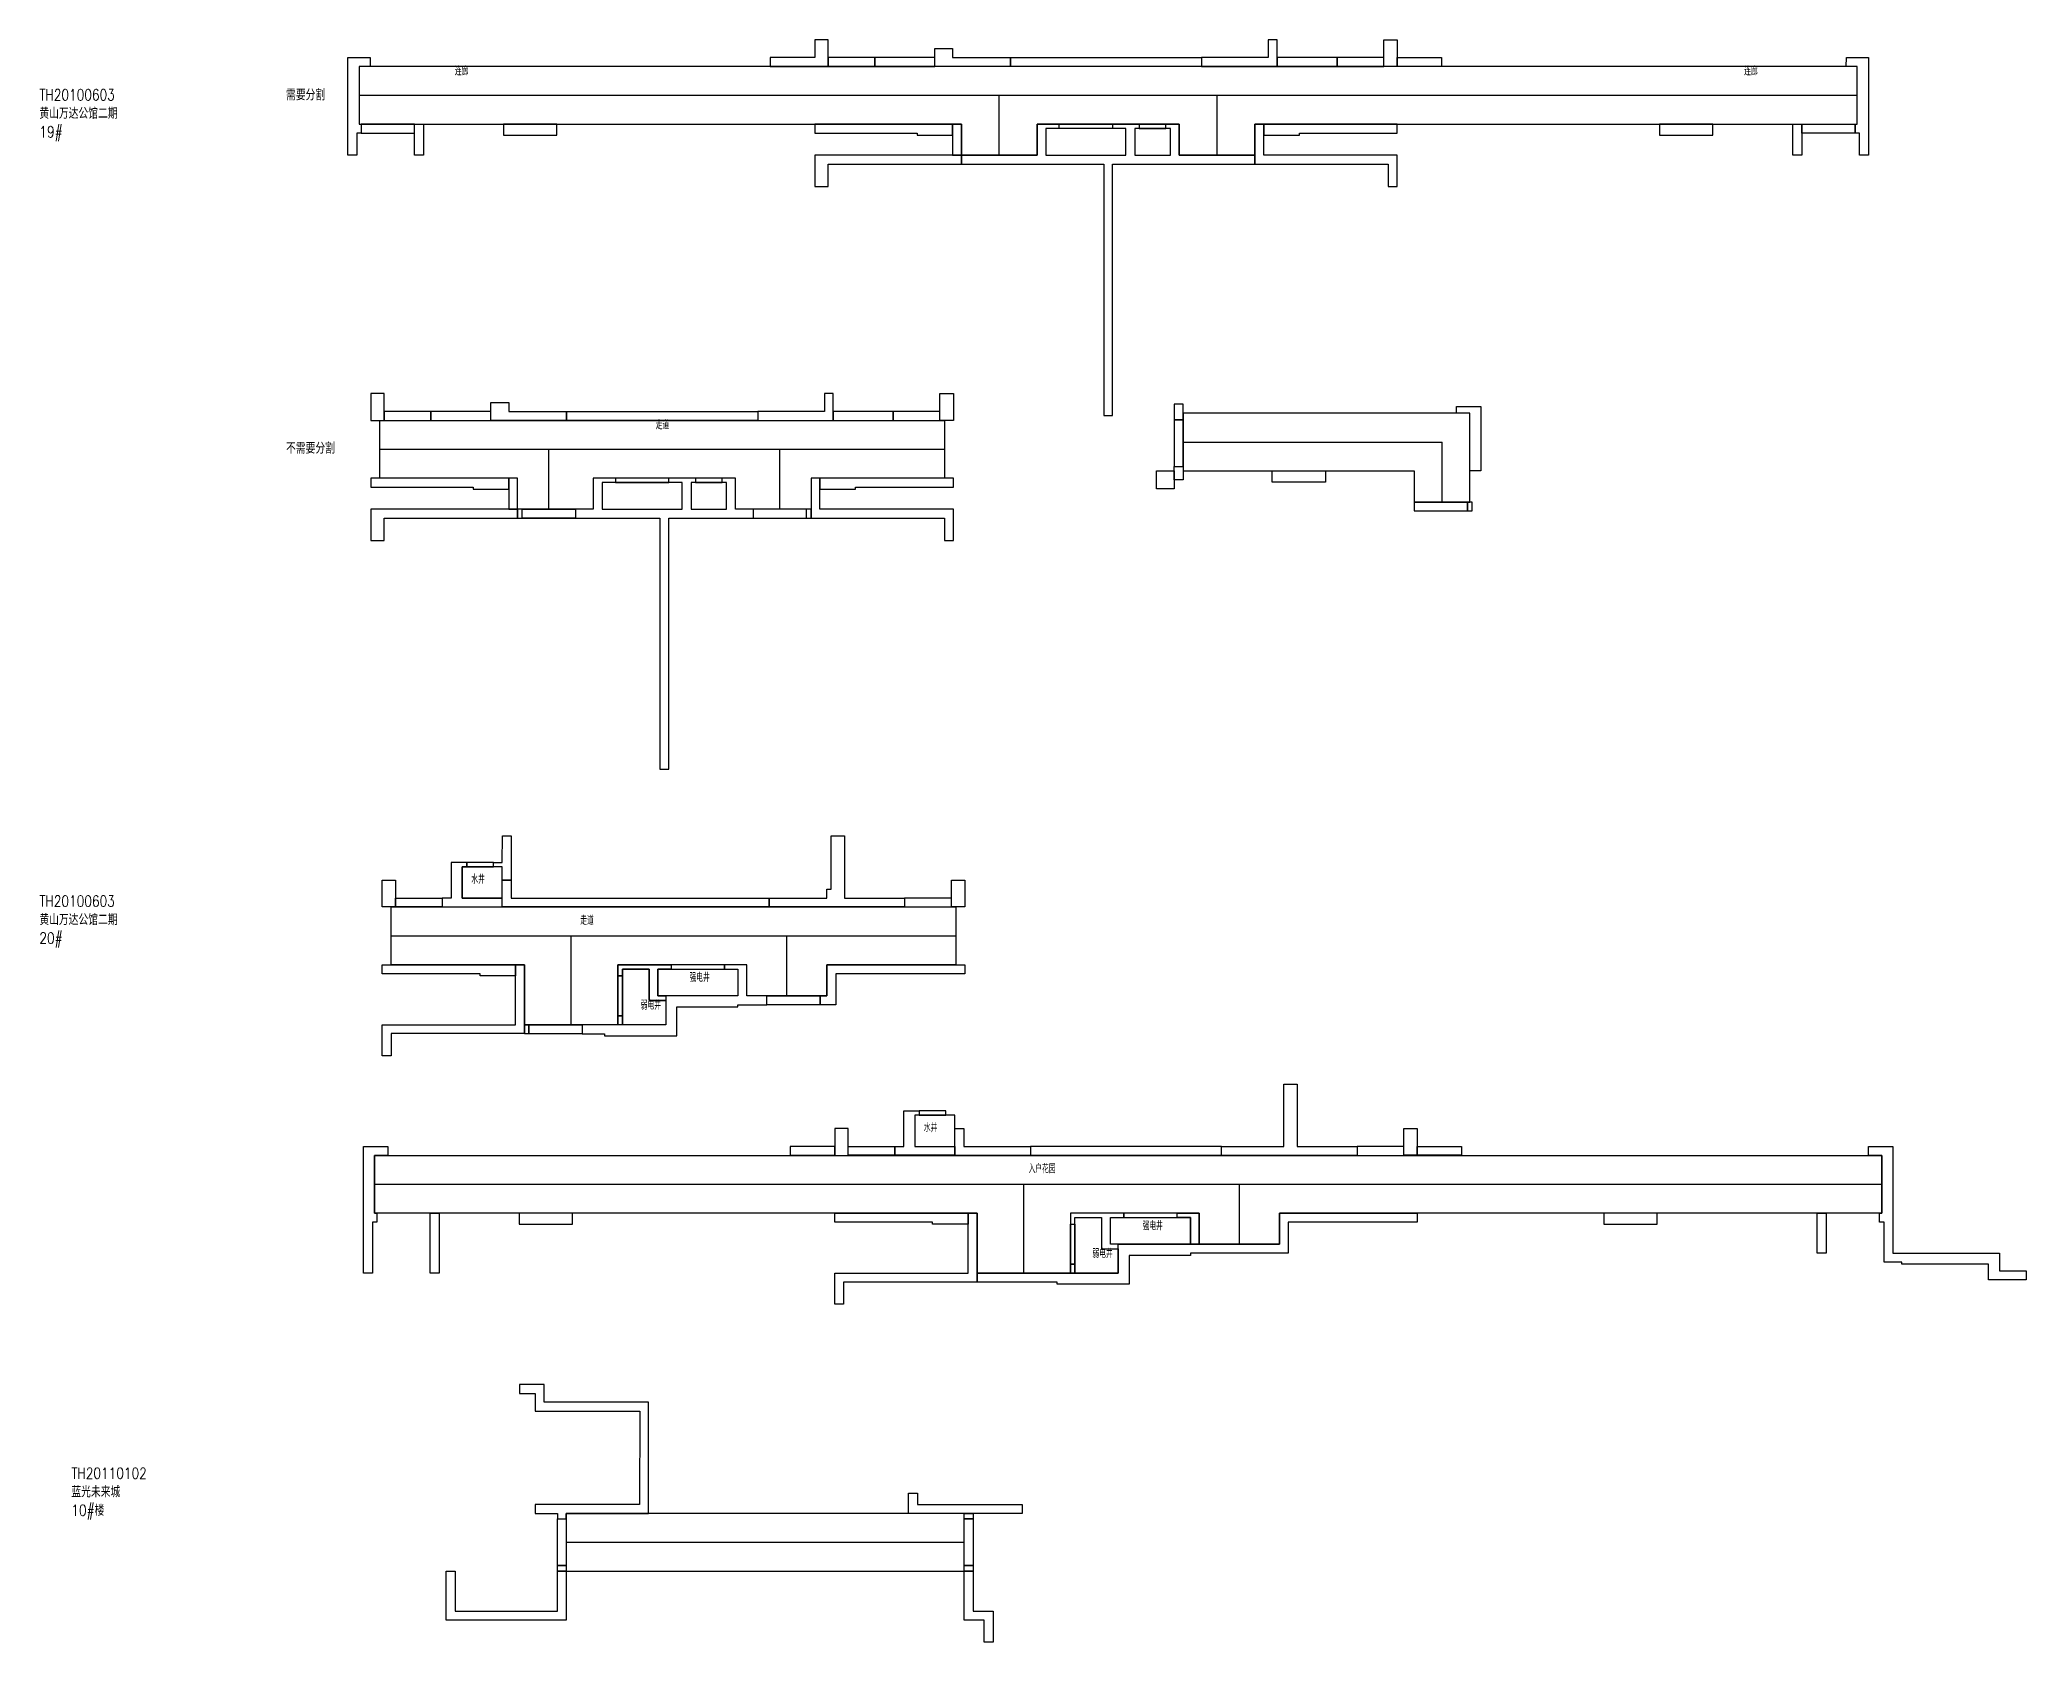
# Model space of a CAD drawing. Extents: x 562698 to 1410372, y 90292 to 698191.
# Drawn here: x 784601 to 829283, y 485689 to 521737 of the extents above; entities that cross this region are included whole.
import ezdxf

# ---------------------------------------------------------------- set-up
doc = ezdxf.new("R2010")
doc.units = 0
doc.header["$LTSCALE"] = 1000
for name, color, linetype in [('2号角度', 3, 'CONTINUOUS'), ('AD-NAME-ROOM', 9, 'CONTINUOUS'), ('中心线示意', 3, 'CONTINUOUS'), ('墙', 6, 'CONTINUOUS')]:
    doc.layers.add(name, color=color, linetype=linetype)
doc.layers.add('AD-AREA-OUTL', color=31, linetype='CONTINUOUS', plot=False)
doc.styles.add('_TEL_DIM', font='SIMPLEX.shx', dxfattribs={"width": 0.8, "height": 3.5, "bigfont": 'tssdchn.shx'})
doc.styles.add('TH-STYLE3', font='tssdeng.shx', dxfattribs={"width": 0.65, "bigfont": 'tssdchn.shx'})

msp = doc.modelspace()

# ---------------------------------------------------------------- linework, layer by layer
at = {"layer": 'AD-AREA-OUTL'}
for points in [[(791783, 521137), (791783, 519837), (805333, 519837), (805333, 519137), (807033, 519137), (807033, 519837), (810233, 519837), (810233, 519137), (811933, 519137), (811933, 519837), (825483, 519837), (825483, 521137)], [(792250, 513176), (804950, 513176), (804950, 511876), (801950, 511876), (801950, 511176), (800250, 511176), (800250, 511876), (797050, 511876), (797050, 511176), (795350, 511176), (795350, 511876), (792250, 511876)], [(810318, 513337), (810318, 512037), (815518, 512037), (815518, 511337), (816768, 511337), (816768, 513337)], [(810318, 513337), (810318, 512037), (815518, 512037), (815518, 511337), (816768, 511337), (816768, 513337)], [(794105, 502429), (795005, 502429), (795005, 503129), (794105, 503129)], [(805205, 500929), (802305, 500929), (802305, 500229), (800505, 500229), (800505, 500929), (797605, 500929), (797605, 499579), (795505, 499579), (795505, 500929), (792505, 500929), (792505, 502229), (792605, 502229), (805205, 502229)], [(797705, 500829), (798305, 500829), (798305, 500129), (798680, 500129), (798680, 499580), (797705, 499580)], [(798505, 500829), (800305, 500829), (800305, 500230), (798505, 500230)], [(804283, 496842), (805183, 496842), (805183, 497543), (804283, 497543)], [(826033, 495343), (812483, 495343), (812483, 494643), (810683, 494643), (810683, 495343), (807783, 495343), (807783, 493993), (805683, 493993), (805683, 495343), (792133, 495343), (792133, 496642), (802783, 496642), (826033, 496642)], [(807883, 495243), (808483, 495243), (808483, 494543), (808858, 494543), (808858, 493993), (807883, 493993)], [(808683, 495243), (810483, 495243), (810483, 494643), (808683, 494643)], [(796445, 488589), (796445, 487289), (805395, 487289), (805395, 488589)]]:
    msp.add_lwpolyline(points, close=True, dxfattribs=at)
at = {"layer": '中心线示意'}
for p, q in [((791783, 520487), (825483, 520487)), ((806183, 519137), (806183, 520487)), ((811083, 519137), (811083, 520487)), ((792250, 512526), (804950, 512526)), ((796050, 511176), (796050, 512526)), ((801250, 511176), (801250, 512526)), ((810318, 512687), (816143, 512687)), ((816143, 511337), (816143, 512687)), ((792505, 501579), (805205, 501579)), ((796555, 499579), (796555, 501579)), ((801405, 500229), (801405, 501579)), ((792133, 495993), (826033, 495992)), ((806733, 493993), (806733, 495992)), ((811583, 494643), (811583, 495992)), ((796445, 487939), (805395, 487939))]:
    msp.add_line(p, q, dxfattribs=at)
at = {"layer": '墙'}
for points in [[(801033, 521337), (801033, 521137), (802333, 521137), (802333, 521737), (802033, 521737), (802033, 521337)], [(804733, 521537), (805133, 521537), (805133, 521337), (806433, 521337), (806433, 521137), (804733, 521136)], [(812433, 521737), (812233, 521737), (812233, 521337), (810733, 521337), (810733, 521137), (812433, 521137)], [(815133, 521137), (814833, 521137), (814833, 521737), (815133, 521737)], [(792033, 521337), (792033, 521137), (791783, 521137), (791783, 519837), (791833, 519837), (791833, 519637), (791733, 519637), (791733, 519137), (791533, 519137), (791533, 521337)], [(802333, 521137), (803383, 521137), (803383, 521337), (802333, 521337)], [(804733, 521337), (803383, 521337), (803383, 521137), (804733, 521137)], [(810733, 521137), (806433, 521137), (806433, 521337), (810733, 521337)], [(812433, 521137), (813783, 521137), (813783, 521337), (812433, 521337)], [(813783, 521137), (814833, 521137), (814833, 521337), (813783, 521337)], [(815133, 521337), (816133, 521337), (816133, 521137), (815133, 521137)], [(825733, 519138), (825533, 519137), (825533, 519637), (825433, 519637), (825433, 519837), (825483, 519837), (825483, 521137), (825233, 521137), (825238, 521337), (825733, 521337)], [(791833, 519637), (793033, 519637), (793033, 519837), (791833, 519837)], [(793233, 519137), (793033, 519137), (793033, 519837), (793233, 519837)], [(795033, 519587), (796233, 519587), (796233, 519837), (795033, 519837)], [(802033, 519837), (802033, 519637), (804333, 519637), (804333, 519587), (805133, 519587), (805133, 519837)], [(805133, 519137), (805333, 519137), (805333, 519837), (805133, 519837)], [(805333, 519137), (805333, 518937), (808533, 518937), (808533, 513287), (808733, 513287), (808733, 518937), (811933, 518937), (811933, 519137), (810233, 519137), (810233, 519837), (807033, 519837), (807033, 519137)], [(807233, 519137), (809033, 519137), (809033, 519737), (807233, 519737)], [(807533, 519837), (808733, 519837), (808733, 519737), (807533, 519737)], [(809233, 519137), (810033, 519137), (810033, 519737), (809233, 519737)], [(809333, 519737), (809933, 519737), (809933, 519837), (809333, 519837)], [(815133, 518437), (815133, 519137), (812133, 519137), (812133, 519837), (811933, 519837), (811933, 518937), (814933, 518937), (814933, 518437)], [(812133, 519587), (812933, 519587), (812933, 519637), (815133, 519637), (815133, 519837), (812133, 519837)], [(821033, 519587), (822233, 519587), (822233, 519837), (821033, 519837)], [(824033, 519837), (824233, 519837), (824233, 519138), (824033, 519138)], [(825433, 519637), (824233, 519637), (824233, 519837), (825433, 519837)], [(802033, 518437), (802333, 518437), (802333, 518937), (805333, 518937), (805333, 519137), (802033, 519137)], [(792050, 513376), (792050, 513176), (792350, 513176), (792350, 513776), (792050, 513776), (792050, 513376)], [(794750, 513576), (795150, 513576), (795150, 513376), (796450, 513376), (796450, 513176), (794750, 513175)], [(802450, 513776), (802250, 513776), (802250, 513376), (800750, 513376), (800750, 513176), (802450, 513176)], [(805150, 513176), (804850, 513176), (804850, 513776), (805150, 513776)], [(810318, 513537), (810118, 513537), (810118, 513187), (810318, 513187)], [(816468, 513337), (816468, 513487), (817018, 513487), (817018, 512037), (816768, 512037), (816768, 513337)], [(792350, 513176), (793400, 513176), (793400, 513376), (792350, 513376)], [(794750, 513376), (793400, 513376), (793400, 513176), (794750, 513176)], [(800750, 513176), (796450, 513176), (796450, 513376), (800750, 513376)], [(802450, 513176), (803800, 513176), (803800, 513376), (802450, 513376)], [(803800, 513176), (804850, 513176), (804850, 513376), (803800, 513376)], [(810318, 513187), (810118, 513187), (810118, 512137), (810318, 512137)], [(810318, 511837), (810118, 511837), (810118, 512137), (810318, 512137)], [(792050, 511876), (792050, 511676), (794350, 511676), (794350, 511626), (795150, 511626), (795150, 511876)], [(795150, 511176), (795350, 511176), (795350, 511876), (795150, 511876)], [(795350, 511176), (795350, 510975), (798550, 510975), (798550, 505326), (798750, 505326), (798750, 510976), (801950, 510976), (801950, 511176), (800250, 511176), (800250, 511876), (797050, 511876), (797050, 511176)], [(797250, 511176), (799050, 511176), (799050, 511776), (797250, 511776)], [(797550, 511776), (798750, 511776), (798750, 511876), (797550, 511876)], [(799250, 511176), (800050, 511176), (800050, 511776), (799250, 511776)], [(799350, 511776), (799950, 511776), (799950, 511876), (799350, 511876)], [(805150, 510476), (805150, 511176), (802150, 511176), (802150, 511876), (801950, 511876), (801950, 510976), (804950, 510975), (804950, 510476)], [(802150, 511626), (802950, 511626), (802950, 511676), (805150, 511676), (805150, 511876), (802150, 511876)], [(810118, 511637), (809718, 511637), (809718, 512037), (810118, 512037)], [(813518, 511787), (812318, 511787), (812318, 512037), (813518, 512037)], [(792050, 510476), (792350, 510476), (792350, 510975), (795350, 510975), (795350, 511176), (792050, 511176)], [(796650, 510976), (795450, 510976), (795450, 511176), (796650, 511176)], [(800650, 510976), (801850, 510976), (801850, 511176), (800650, 511176)], [(816718, 511337), (815518, 511337), (815518, 511137), (816718, 511137)], [(816818, 511337), (816718, 511337), (816718, 511137), (816818, 511137)], [(795005, 503129), (794805, 503129), (794805, 503229), (795005, 503229), (795006, 503830), (795205, 503829), (795205, 502830), (795005, 502830)], [(801005, 502230), (801005, 502429), (802305, 502429), (802305, 502630), (802405, 502630), (802405, 503829), (802705, 503829), (802705, 502429), (804055, 502429), (804055, 502229)], [(795005, 502230), (795005, 502429), (794105, 502429), (794105, 503129), (794205, 503130), (794205, 503229), (793855, 503229), (793855, 502429), (793655, 502429), (793655, 502229)], [(794205, 503129), (794805, 503129), (794805, 503229), (794205, 503229)], [(792305, 502829), (792605, 502829), (792605, 502230), (792305, 502230)], [(795005, 502830), (795205, 502830), (795205, 502429), (801005, 502429), (801005, 502230), (795005, 502230)], [(805105, 502830), (805405, 502830), (805405, 502229), (805105, 502229)], [(793655, 502229), (792605, 502229), (792605, 502429), (793655, 502429)], [(804055, 502229), (805105, 502229), (805105, 502429), (804055, 502429)], [(792305, 500729), (792305, 500929), (795305, 500929), (795305, 500679), (794505, 500679), (794505, 500729)], [(795305, 500929), (795505, 500929), (795505, 499380), (792505, 499380), (792505, 498879), (792305, 498879), (792305, 499579), (795305, 499580)], [(796805, 499379), (797305, 499379), (797305, 499330), (798930, 499330), (798930, 499980), (800305, 499980), (800305, 500029), (800955, 500029), (800955, 500229), (800505, 500229), (800505, 500929), (800005, 500929), (800005, 500829), (800305, 500829), (800305, 500230), (798680, 500229), (798680, 499580), (796805, 499579)], [(798680, 500229), (798680, 500129), (798305, 500129), (798305, 500829), (797705, 500829), (797705, 500679), (797605, 500679), (797605, 500929), (798805, 500929), (798805, 500829), (798505, 500829), (798505, 500229)], [(798805, 500829), (800005, 500829), (800005, 500929), (798805, 500929)], [(805405, 500929), (805405, 500729), (802505, 500729), (802505, 500030), (802155, 500029), (802155, 500229), (802305, 500229), (802305, 500929)], [(797605, 500679), (797705, 500679), (797705, 499779), (797605, 499779)], [(802155, 500029), (800955, 500029), (800955, 500229), (802155, 500229)], [(795605, 499379), (795505, 499379), (795505, 499579), (795605, 499579)], [(796805, 499379), (795605, 499379), (795605, 499579), (796805, 499579)], [(797605, 499779), (797705, 499779), (797705, 499580), (797605, 499580)], [(812583, 498243), (812883, 498243), (812883, 496842), (814233, 496842), (814233, 496642), (811183, 496642), (811183, 496842), (812583, 496842)], [(803833, 496842), (804033, 496842), (804033, 497643), (804383, 497642), (804383, 497543), (804283, 497543), (804283, 496842), (805183, 496842), (805183, 496643), (803833, 496643)], [(804383, 497543), (804983, 497543), (804983, 497643), (804383, 497643)], [(802483, 497243), (802483, 496642), (802783, 496643), (802783, 497243)], [(805183, 497243), (805383, 497243), (805383, 496842), (806883, 496842), (806883, 496642), (805183, 496643)], [(815283, 497243), (815583, 497243), (815583, 496643), (815283, 496643)], [(792433, 496842), (792433, 496642), (792133, 496642), (792133, 495343), (792183, 495343), (792183, 495143), (792083, 495143), (792083, 493993), (791883, 493993), (791883, 496842)], [(801483, 496842), (801483, 496643), (802483, 496643), (802483, 496842)], [(803833, 496643), (802783, 496643), (802783, 496842), (803833, 496842)], [(806883, 496643), (811183, 496643), (811183, 496842), (806883, 496842)], [(814233, 496642), (815283, 496642), (815283, 496842), (814233, 496842)], [(815583, 496842), (816583, 496842), (816583, 496643), (815583, 496643)], [(825733, 496842), (826283, 496842), (826283, 494443), (828683, 494443), (828683, 494043), (829283, 494043), (829283, 493843), (828433, 493843), (828433, 494193), (826483, 494193), (826483, 494243), (826083, 494243), (826083, 495143), (825983, 495143), (825983, 495343), (826033, 495343), (826033, 496642), (825733, 496642)], [(793583, 493993), (793383, 493993), (793383, 495343), (793583, 495343)], [(795383, 495093), (796583, 495093), (796583, 495343), (795383, 495343)], [(805483, 495343), (805483, 495093), (804683, 495093), (804683, 495143), (802483, 495143), (802483, 495343)], [(805483, 493993), (805483, 495343), (805683, 495343), (805683, 493793), (802683, 493793), (802683, 493293), (802483, 493293), (802483, 493993), (805483, 493993)], [(805683, 493993), (808858, 493993), (808858, 494643), (812483, 494643), (812483, 495343), (815583, 495343), (815583, 495143), (812683, 495143), (812683, 494443), (810483, 494443), (810483, 494393), (809108, 494393), (809108, 493743), (807483, 493743), (807483, 493793), (805683, 493793)], [(807883, 495093), (807883, 495243), (808483, 495243), (808483, 494543), (808858, 494543), (808858, 494643), (808683, 494643), (808683, 495243), (808983, 495242), (808983, 495343), (807783, 495343), (807783, 495093)], [(807783, 495093), (807883, 495093), (807883, 494193), (807783, 494193)], [(808983, 495242), (810183, 495242), (810183, 495342), (808983, 495342)], [(810183, 495243), (810183, 495342), (810683, 495343), (810683, 494643), (810483, 494643), (810483, 495243)], [(819783, 495093), (820983, 495093), (820983, 495343), (819783, 495343)], [(824583, 495343), (824783, 495343), (824783, 494443), (824583, 494443)], [(807783, 494193), (807883, 494193), (807883, 493993), (807783, 493993)], [(795745, 488589), (796245, 488589), (796245, 488464), (796445, 488464), (796445, 488589), (798295, 488589), (798295, 491089), (795945, 491089), (795945, 491489), (795395, 491489), (795395, 491289), (795744, 491289), (795744, 490889), (798095, 490889), (798094, 488789), (795744, 488789)], [(804145, 489043), (804345, 489043), (804345, 488789), (806695, 488789), (806695, 488589), (804145, 488589)], [(796245, 488464), (796445, 488464), (796445, 487414), (796245, 487414)], [(805595, 488464), (805395, 488464), (805395, 488589), (805595, 488589)], [(805395, 488464), (805595, 488464), (805595, 487414), (805395, 487414)], [(796245, 487289), (796445, 487289), (796445, 486189), (793745, 486189), (793745, 487289), (793945, 487289), (793945, 486389), (796245, 486389)], [(796245, 487414), (796445, 487414), (796445, 487289), (796245, 487289)], [(805595, 487289), (805395, 487289), (805395, 487414), (805595, 487414)], [(805395, 487289), (805595, 487289), (805595, 486389), (806045, 486389), (806045, 485689), (805845, 485689), (805845, 486189), (805395, 486189)]]:
    msp.add_lwpolyline(points, close=True, dxfattribs=at)

# ---------------------------------------------------------------- texts
at = {"layer": '2号角度', "color": 3, "char_height": 250, "width": 1900, "attachment_point": 1, "style": '_TEL_DIM'}
for s, insert in [('TH20100603黄山万达公馆二期19#', (784592, 520624)), ('需要分割', (790141, 520624)), ('不需要分割', (790141, 512676)), ('TH20100603黄山万达公馆二期20#', (784592, 502488)), ('TH20110102蓝光未来城\\P10#楼', (785312, 489617))]:
    msp.add_mtext(s, dxfattribs=dict(at, insert=insert))
at = {"layer": 'AD-NAME-ROOM', "style": 'TH-STYLE3', "width": 0.65}
for s, p in [('连廊', (793938, 520937)), ('连廊', (822938, 520937)), ('走道', (798455, 512976)), ('水井', (794309, 502754)), ('走道', (796759, 501831)), ('强电井', (799216, 500548)), ('弱电井', (798119, 499923)), ('水井', (804486, 497167)), ('入户花园', (806841, 496244)), ('强电井', (809406, 494961)), ('弱电井', (808278, 494336))]:
    msp.add_text(s, height=180, dxfattribs=at).set_placement(p)

doc.saveas('drawing.dxf')
